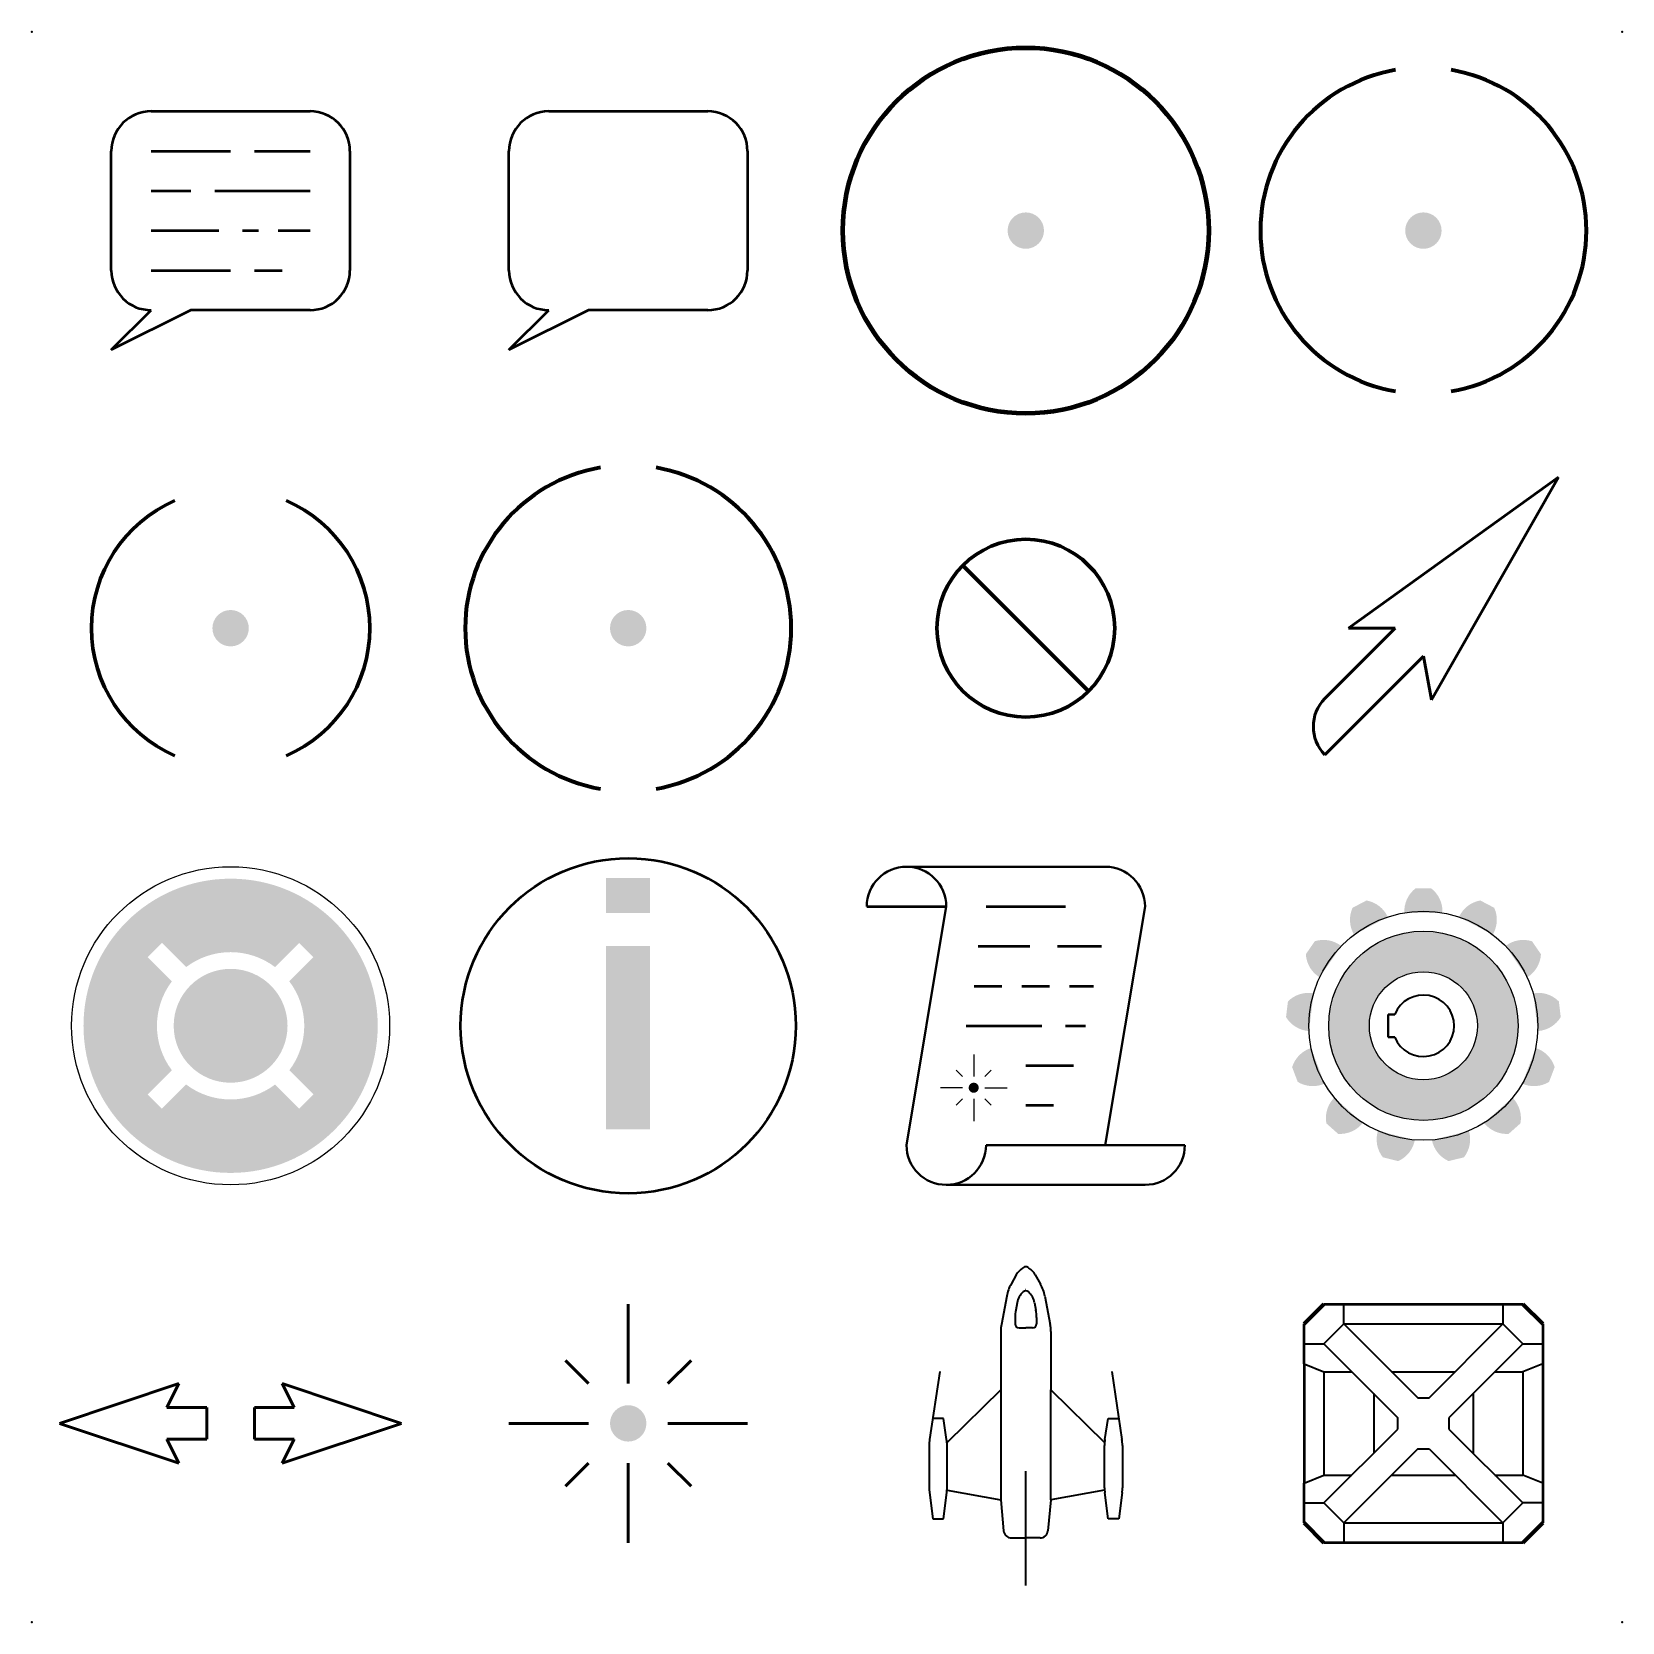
# Model space of a CAD drawing. Header units: millimetres. Extents: x 0 to 40, y 0 to 40.
import ezdxf

# ---------------------------------------------------------------- set-up
doc = ezdxf.new("R2010")
doc.units = ezdxf.units.MM
doc.layers.get('0').update_dxf_attribs({"lineweight": 25, "true_color": 0x000000})
doc.styles.add('textstyle0', font='')
doc.styles.get('textstyle0').set_extended_font_data('Standard')

msp = doc.modelspace()

# ---------------------------------------------------------------- hatches: boundary and pattern name
h = msp.add_hatch(color=256)
edge = h.paths.add_edge_path()
edge.add_arc((25, 35), 0.4577675943842988, 0, 360)
h = msp.add_hatch(color=256)
edge = h.paths.add_edge_path()
edge.add_arc((35, 35), 0.4577675943842988, 0, 360)
h = msp.add_hatch(color=256)
edge = h.paths.add_edge_path()
edge.add_arc((5, 25), 0.4577675943842988, 0, 360)
h = msp.add_hatch(color=256)
edge = h.paths.add_edge_path()
edge.add_arc((15, 25), 0.4577675943842988, 0, 360)
h = msp.add_hatch(color=256)
edge = h.paths.add_edge_path()
edge.add_line((7.083988940818761, 16.72673369382126), (6.726733693821259, 17.083988940818763))
edge.add_line((6.726733693821259, 17.083988940818763), (6.119071975427726, 16.476327222425226))
edge.add_arc((5, 15), 1.85252912362033, 52.83747976308421, 127.16252023691574)
edge.add_line((3.8809280245722735, 16.476327222425226), (3.27326630617874, 17.083988940818763))
edge.add_line((3.27326630617874, 17.083988940818763), (2.9160110591812387, 16.72673369382126))
edge.add_line((2.9160110591812387, 16.72673369382126), (3.523672777574772, 16.119071975427726))
edge.add_arc((5, 15), 1.85252912362033, 142.83747976308433, 217.16252023691573)
edge.add_line((3.523672777574772, 13.880928024572274), (2.9160110591812374, 13.273266306178739))
edge.add_line((2.9160110591812374, 13.273266306178739), (3.27326630617874, 12.916011059181239))
edge.add_line((3.27326630617874, 12.916011059181239), (3.880928024572274, 13.523672777574772))
edge.add_arc((5, 15), 1.85252912362033, 232.83747976308427, 307.1625202369157)
edge.add_line((6.119071975427728, 13.52367277757477), (6.726733693821259, 12.916011059181239))
edge.add_line((6.726733693821259, 12.916011059181239), (7.083988940818763, 13.273266306178739))
edge.add_line((7.083988940818763, 13.273266306178739), (6.476327222425229, 13.880928024572272))
edge.add_arc((5, 15), 1.85252912362033, 322.8374797630843, 37.162520236915654)
edge.add_line((6.476327222425228, 16.119071975427726), (7.083988940818761, 16.72673369382126))
edge = h.paths.add_edge_path()
edge.add_arc((5, 15), 1.4314997773429823, 0, 360)
edge = h.paths.add_edge_path()
edge.add_arc((5, 15), 3.7001164045562365, 0, 360)
h = msp.add_hatch(color=256)
edge = h.paths.add_edge_path()
edge.add_line((34.801851014821025, 18.456), (35.198148985178975, 18.456))
edge.add_arc((34.75050822432419, 17.88), 0.7294917756758108, 356.8492272094265, 52.1472882213634, ccw=False)
edge.add_line((35.47889726828451, 17.83990447135632), (34.52110273171549, 17.83990447135632))
edge.add_arc((35.24949177567581, 17.88), 0.7294917756758108, 127.8527117786366, 183.15077279057348, ccw=False)
h = msp.add_hatch(color=256)
edge = h.paths.add_edge_path()
edge.add_line((33.218464504512944, 17.968051599727865), (33.56936893032053, 18.152220449587116))
edge.add_arc((33.44068326839088, 17.43416874449035), 0.7294917756758108, 24.541534901734167, 79.83959591367102, ccw=False)
edge.add_line((34.10427305764139, 17.737165184042222), (33.25618811389863, 17.292055868841675))
edge.add_arc((33.88251126063701, 17.666057963272138), 0.7294917756758108, 155.5450194709443, 210.8430804828812, ccw=False)
h = msp.add_hatch(color=256)
edge = h.paths.add_edge_path()
edge.add_line((36.43063106967947, 18.152220449587116), (36.781535495487056, 17.968051599727865))
edge.add_arc((36.11748873936299, 17.666057963272138), 0.7294917756758108, 329.15691951711887, 24.454980529055717, ccw=False)
edge.add_line((36.74381188610137, 17.292055868841675), (35.89572694235861, 17.737165184042222))
edge.add_arc((36.559316731609115, 17.43416874449035), 0.7294917756758108, 100.16040408632898, 155.45846509826583, ccw=False)
at = {"lineweight": 20}
h = msp.add_hatch(color=256, dxfattribs=at)
edge = h.paths.add_edge_path()
edge.add_arc((35, 15), 2.380648463163657, 0, 360)
edge = h.paths.add_edge_path()
edge.add_arc((35, 15), 1.3587649655542595, 0, 360)
h = msp.add_hatch(color=256)
edge = h.paths.add_edge_path()
edge.add_line((32.04320630639079, 16.80015834685738), (32.26832921255225, 17.126305182548368))
edge.add_arc((32.48807898386548, 16.43069876453138), 0.7294917756758108, 52.2338425940419, 107.53190360597878, ccw=False)
edge.add_line((32.934849094812776, 17.007374339480403), (32.390759783976215, 16.219124889043005))
edge.add_arc((32.77153394858705, 16.841354176640078), 0.7294917756758108, 183.23732716325202, 238.53538817518887, ccw=False)
h = msp.add_hatch(color=256)
edge = h.paths.add_edge_path()
edge.add_line((37.73167078744775, 17.12630518254837), (37.95679369360921, 16.80015834685738))
edge.add_arc((37.22846605141295, 16.84135417664008), 0.7294917756758108, 301.4646118248112, 356.76267283674804, ccw=False)
edge.add_line((37.609240216023785, 16.21912488904301), (37.065150905187224, 17.007374339480403))
edge.add_arc((37.51192101613451, 16.430698764531382), 0.7294917756758108, 72.4680963940213, 127.76615740595815, ccw=False)
h = msp.add_hatch(color=256)
edge = h.paths.add_edge_path()
edge.add_line((31.54531391024769, 15.219870510981707), (31.593082351986567, 15.613279022943088))
edge.add_arc((32.110925532206636, 15.099472939407473), 0.7294917756758108, 79.92615028634964, 135.22421129828646, ccw=False)
edge.add_line((32.2385263165962, 15.817718225226887), (32.123076942791485, 14.866907089212187))
edge.add_arc((32.17107135298858, 15.594818338863188), 0.7294917756758108, 210.9296348555597, 266.2276958674966, ccw=False)
h = msp.add_hatch(color=256)
edge = h.paths.add_edge_path()
edge.add_line((38.40691764801343, 15.613279022943086), (38.454686089752315, 15.219870510981709))
edge.add_arc((37.82892864701142, 15.594818338863188), 0.7294917756758108, 273.7723041325035, 329.0703651444403, ccw=False)
edge.add_line((37.876923057208515, 14.866907089212189), (37.7614736834038, 15.81771822522689))
edge.add_arc((37.889074467793364, 15.099472939407477), 0.7294917756758108, 44.775788701713566, 100.07384971365047, ccw=False)
h = msp.add_hatch(color=256)
edge = h.paths.add_edge_path()
edge.add_line((31.838848463786196, 13.589212990767027), (31.698319266772227, 13.959758029994969))
edge.add_arc((32.395624223997565, 13.74545906264419), 0.7294917756758108, 107.61845797865732, 162.91651899059417, ccw=False)
edge.add_line((32.17482387988189, 14.440732720146793), (32.514462503331906, 13.545179271299407))
edge.add_arc((32.21868221813444, 14.212016787990803), 0.7294917756758108, 238.6219425478674, 293.9200035598043, ccw=False)
h = msp.add_hatch(color=256)
edge = h.paths.add_edge_path()
edge.add_line((38.30168073322777, 13.959758029994969), (38.16115153621381, 13.589212990767027))
edge.add_arc((37.78131778186556, 14.212016787990802), 0.7294917756758108, 246.07999644019574, 301.3780574521326, ccw=False)
edge.add_line((37.485537496668094, 13.545179271299407), (37.82517612011811, 14.440732720146793))
edge.add_arc((37.604375776002435, 13.74545906264419), 0.7294917756758108, 17.08348100940583, 72.38154202134268, ccw=False)
at = {"lineweight": 15}
h = msp.add_hatch(color=256, dxfattribs=at)
edge = h.paths.add_edge_path()
edge.add_arc((23.689512943793453, 13.442388406156832), 0.1278560205081908, 0, 360)
h = msp.add_hatch(color=256)
edge = h.paths.add_edge_path()
edge.add_line((32.856564738265476, 12.281749772541078), (32.55993144797416, 12.544543936100274))
edge.add_arc((33.27695401994015, 12.678845395771871), 0.7294917756758108, 135.31076567096494, 190.60882668290185, ccw=False)
edge.add_line((32.75833524522354, 13.191868608979705), (33.47525475038502, 12.556733349841544))
edge.add_arc((32.90345946859288, 13.009732694762588), 0.7294917756758108, 266.31425024017506, 321.6123112521119, ccw=False)
h = msp.add_hatch(color=256)
edge = h.paths.add_edge_path()
edge.add_line((37.44006855202584, 12.544543936100272), (37.14343526173453, 12.28174977254108))
edge.add_arc((37.09654053140712, 13.009732694762587), 0.7294917756758108, 218.38768874788806, 273.68574975982494, ccw=False)
edge.add_line((36.52474524961498, 12.556733349841545), (37.24166475477646, 13.191868608979705))
edge.add_arc((36.72304598005986, 12.678845395771871), 0.7294917756758108, 349.39117331709815, 44.68923432903506, ccw=False)
h = msp.add_hatch(color=256)
edge = h.paths.add_edge_path()
edge.add_line((34.365316200013, 11.597004922959554), (33.9805339284314, 11.691845234991575))
edge.add_arc((34.55301288495936, 12.143980275782832), 0.7294917756758108, 163.00307336327262, 218.30113437520953, ccw=False)
edge.add_line((33.85538499089562, 12.357225609149925), (34.785347758952696, 12.128010373379919))
edge.add_arc((34.06852888874431, 12.263394855843108), 0.7294917756758108, 294.0065579324828, 349.30461894441964, ccw=False)
h = msp.add_hatch(color=256)
edge = h.paths.add_edge_path()
edge.add_line((36.0194660715686, 11.691845234991579), (35.634683799987, 11.597004922959554))
edge.add_arc((35.93147111125569, 12.263394855843108), 0.7294917756758108, 190.69538105558038, 245.99344206751726, ccw=False)
edge.add_line((35.214652241047304, 12.128010373379919), (36.14461500910438, 12.357225609149928))
edge.add_arc((35.44698711504065, 12.143980275782832), 0.7294917756758108, 321.6988656247905, 16.99692663672738, ccw=False)
h = msp.add_hatch(color=256)
edge = h.paths.add_edge_path()
edge.add_arc((15, 5), 0.4577675943842988, 0, 360)

# ---------------------------------------------------------------- linework, layer by layer
at = {"lineweight": 35}
for p, q in [((3, 38), (7, 38)), ((13, 38), (17, 38)), ((2, 34), (2, 37)), ((3, 37), (5, 37)), ((5.6, 37), (7, 37)), ((8, 37), (8, 34)), ((12, 34), (12, 37)), ((18, 37), (18, 34)), ((2.9999999999999996, 36), (3.9999999999999996, 36)), ((4.6, 36), (6.999999999999999, 36)), ((2.9999999999999996, 35), (4.699999999999999, 35)), ((5.3, 35), (5.699999999999999, 35)), ((6.199999999999999, 35), (6.999999999999999, 35)), ((3, 34), (5, 34)), ((5.6, 34), (6.3, 34)), ((2, 32), (3, 33)), ((4, 33), (2, 32)), ((3, 33), (3, 33)), ((7, 33), (4, 33)), ((12, 32), (13, 33)), ((14, 33), (12, 32)), ((17, 33), (14, 33)), ((21, 18), (23, 18)), ((24, 18), (26, 18)), ((23.799999999999997, 17), (25.099999999999998, 17)), ((25.799999999999997, 17), (26.9, 17)), ((23.7, 15.999999999999998), (24.4, 15.999999999999998)), ((24.9, 15.999999999999998), (25.599999999999998, 15.999999999999998)), ((26.099999999999998, 15.999999999999998), (26.7, 15.999999999999998)), ((23.5, 15), (25.4, 14.999999999999998)), ((25.999999999999996, 14.999999999999998), (26.5, 15)), ((25, 14), (26.2, 13.999999999999998)), ((24.999999999999996, 12.999999999999998), (25.699999999999996, 12.999999999999998)), ((32.5, 8), (37.5, 8)), ((32, 6.4999999999999964), (32, 7.5)), ((38, 7.5), (38, 6.4999999999999964)), ((32, 6.499999999999995), (32, 3.5)), ((38, 6.4999999999999964), (37.99999999999999, 3.500000000000001)), ((32, 2.5), (32, 3.5)), ((38, 3.4999999999999982), (38, 2.5)), ((37.5, 2), (32.5, 2))]:
    msp.add_line(p, q, dxfattribs=at)
at = {"lineweight": 40}
for p, q in [((33.114381916835875, 24.999999999999996), (38.4, 28.799999999999997)), ((35.199999999999996, 23.2), (38.4, 28.799999999999997)), ((32.52512626584708, 23.23223304703363), (34.29289321881345, 24.999999999999996)), ((34.292893218813454, 25), (33.11438191683589, 25)), ((32.525126265847085, 21.818019484660535), (34.99999999999999, 24.292893218813447)), ((35, 24.292893218813454), (35.199999999999996, 23.2)), ((15, 8), (15, 6)), ((13.418861169915811, 6.581138830084189), (14, 6)), ((16, 6), (16.58113883008419, 6.581138830084189)), ((3.7, 5.999999999999999), (0.7, 5)), ((3.399999999999999, 5.3999999999999995), (3.7, 5.999999999999999)), ((6.600000000000001, 5.4), (6.300000000000001, 5.999999999999998)), ((6.300000000000001, 5.999999999999998), (9.3, 4.999999999999999)), ((4.3999999999999995, 5.3999999999999995), (3.399999999999999, 5.3999999999999995)), ((4.3999999999999995, 5.4), (4.3999999999999995, 5)), ((5.6000000000000005, 5.3999999999999995), (5.6000000000000005, 5)), ((5.6000000000000005, 5.3999999999999995), (6.600000000000001, 5.4)), ((3.7, 4.000000000000001), (0.7, 5)), ((4.3999999999999995, 4.600000000000001), (4.3999999999999995, 5)), ((5.6000000000000005, 4.600000000000001), (5.6000000000000005, 5)), ((6.3, 4.000000000000001), (9.3, 4.999999999999999)), ((14, 5), (12, 5)), ((16, 5), (18, 5)), ((4.3999999999999995, 4.600000000000001), (3.399999999999999, 4.6)), ((3.399999999999999, 4.6), (3.7, 4.000000000000001)), ((5.6000000000000005, 4.600000000000001), (6.6000000000000005, 4.6)), ((6.6000000000000005, 4.6), (6.3, 4.000000000000001)), ((14, 4), (13.418861169915811, 3.418861169915811)), ((15, 4), (15, 2)), ((16, 4), (16.58113883008419, 3.418861169915811))]:
    msp.add_line(p, q, dxfattribs=at)
at = {"lineweight": 50}
for p, q in [((23.41886116991581, 26.58113883008419), (26.581138830084186, 23.418861169915814)), ((32.5, 8), (32, 7.5)), ((37.5, 8), (38, 7.5)), ((32, 2.5), (32.5, 2)), ((37.5, 2), (38, 2.5))]:
    msp.add_line(p, q, dxfattribs=at)
at = {"lineweight": 30}
for p, q in [((27, 19), (22, 19)), ((23, 18), (22, 12)), ((28, 18), (27, 12)), ((34.28196809276477, 15.287999999999998), (34.11298404638238, 15.287999999999998)), ((34.11298404638238, 14.712000000000002), (34.11298404638238, 15.287999999999998)), ((34.28196809276477, 14.712000000000002), (34.11298404638238, 14.712000000000002)), ((29, 12), (24, 12)), ((23, 11), (28, 11))]:
    msp.add_line(p, q, dxfattribs=at)
at = {"lineweight": 15}
for p, q in [((23.689512943793453, 14.280298442231961), (23.689512943793453, 13.721691751515209)), ((23.24789557907491, 13.884005770875376), (23.410209598435078, 13.721691751515209)), ((23.968816289151828, 13.721691751515209), (24.131130308511995, 13.884005770875376)), ((23.410209598435078, 13.442388406156832), (22.851602907718327, 13.442388406156832)), ((23.968816289151828, 13.442388406156832), (24.52742297986858, 13.442388406156832)), ((23.410209598435078, 13.163085060798457), (23.24789557907491, 13.000771041438291)), ((23.689512943793453, 13.163085060798457), (23.689512943793453, 12.604478370081704)), ((23.968816289151828, 13.163085060798457), (24.131130308511995, 13.000771041438291))]:
    msp.add_line(p, q, dxfattribs=at)
for p, q in [((24.944529980377474, 8.923019986918318), (24.919695198102072, 8.906463465401384)), ((25.055470019622522, 8.923019986918321), (25.080304801897928, 8.906463465401384)), ((24.76125752765241, 8.735568938048738), (24.63089015155086, 8.503804713868202)), ((25.23874247234759, 8.735568938048742), (25.36910984844914, 8.503804713868202)), ((24.51959350174109, 8.197832009285829), (24.387127813065675, 7.491348336350283)), ((24.78118066798411, 8.032963562581942), (24.747127813065674, 7.851348336350273)), ((24.999999999999996, 8.36), (24.995266663338658, 8.356844442225773)), ((24.999999999999996, 8.36), (25.00473333666134, 8.356844442225771)), ((25.218819332015887, 8.03296356258193), (25.252872186934315, 7.8513483363503)), ((25.48040649825891, 8.19783200928583), (25.612872186934318, 7.491348336350294)), ((33, 7.5), (33, 8)), ((37, 8), (37, 7.5)), ((24.729999999999997, 7.667059801300093), (24.729999999999997, 7.499999999999997)), ((25.269999999999996, 7.667059801300113), (25.269999999999992, 7.4999999999999964)), ((24.369999999999997, 7.307059801300097), (24.369999999999997, 5.839999999999999)), ((24.83, 7.399999999999999), (25, 7.399999999999998)), ((25.169999999999987, 7.399999999999996), (25, 7.399999999999998)), ((25.63, 7.307059801300105), (25.629999999999985, 5.839999999999992)), ((33, 7.5), (32.5, 7)), ((33, 7.5), (37, 7.5)), ((33, 7.5), (34.85857864376269, 5.641421356237309)), ((35.14142135623731, 5.641421356237309), (37, 7.5)), ((37, 7.5), (37.5, 7)), ((32, 7), (32.5, 7)), ((32.5, 7), (34.35857864376269, 5.141421356237309)), ((37.5, 7), (35.64142135623731, 5.141421356237309)), ((37.5, 7), (38, 7)), ((31.999999999999996, 6.499999999999999), (32.5, 6.3)), ((38.00000000000001, 6.499999999999999), (37.5, 6.3)), ((22.83800854351629, 6.3067236234419575), (22.5810636471317, 4.593757647544683)), ((27.1619914564837, 6.306723623441932), (27.418936352868275, 4.5937576475446615)), ((32.5, 6.3), (32.5, 3.700000000000002)), ((32.49999999999999, 6.299999999999996), (33.199999999999996, 6.299999999999997)), ((34.199999999999996, 6.299999999999998), (35.800000000000004, 6.299999999999997)), ((36.800000000000004, 6.3), (37.5, 6.300000000000001)), ((37.5, 6.3), (37.5, 3.7000000000000015)), ((24.369999999999997, 5.839999999999999), (23.019999999999996, 4.52)), ((24.369999999999994, 5.839999999999999), (24.37, 3.0799999999999983)), ((25.629999999999985, 5.839999999999992), (26.979999999999976, 4.5199999999999765)), ((25.629999999999974, 3.079999999999993), (25.629999999999978, 5.839999999999997)), ((33.75, 5.750000000000001), (33.75, 4.250000000000002)), ((34.85857864376269, 5.641421356237309), (35.14142135623731, 5.641421356237309)), ((36.24999999999999, 5.749999999999993), (36.25, 4.25)), ((22.93, 5.119999999999999), (22.659999999999997, 5.119999999999999)), ((23.00893635286829, 4.593757647544706), (22.93, 5.119999999999999)), ((26.991063647131686, 4.5937576475447015), (27.069999999999975, 5.119999999999973)), ((27.069999999999975, 5.119999999999973), (27.339999999999982, 5.119999999999973)), ((32.5, 3), (34.35857864376269, 4.858578643762691)), ((34.35857864376269, 4.858578643762691), (34.35857864376269, 5.141421356237309)), ((35.64142135623731, 5.141421356237309), (35.64142135623731, 4.858578643762691)), ((35.64142135623731, 4.858578643762691), (37.5, 3)), ((22.569999999999997, 4.445417194614439), (22.569999999999997, 3.382257748298591)), ((23.019999999999996, 3.382257748298556), (23.019999999999996, 4.445417194614468)), ((26.97999999999997, 3.3822577482985534), (26.979999999999976, 4.445417194614463)), ((27.42999999999998, 4.445417194614417), (27.429999999999968, 3.382257748298512)), ((34.85857864376269, 4.358578643762691), (33, 2.5)), ((34.85857864376269, 4.358578643762691), (35.14142135623731, 4.358578643762691)), ((35.14142135623731, 4.358578643762691), (37, 2.5)), ((25, 0.9199999999999999), (25, 3.8)), ((32, 3.499999999999999), (32.5, 3.6999999999999997)), ((32.5, 3.6999999999999993), (33.199999999999996, 3.6999999999999993)), ((34.199999999999996, 3.699999999999999), (35.8, 3.699999999999998)), ((36.800000000000004, 3.6999999999999984), (37.5, 3.699999999999999)), ((38, 3.4999999999999982), (37.5, 3.6999999999999997)), ((22.577722123286325, 3.2582230137093826), (22.659999999999997, 2.5999999999999996)), ((22.93, 2.5999999999999996), (23.012277876713664, 3.258223013709353)), ((23.020000000000003, 3.32000000000001), (24.369999999999997, 3.079999999999999)), ((26.979999999999965, 3.319999999999986), (25.629999999999967, 3.079999999999992)), ((27.069999999999965, 2.5999999999999757), (26.987722123286296, 3.2582230137093435)), ((27.422277876713633, 3.258223013709303), (27.33999999999996, 2.5999999999999734)), ((24.369999999999997, 3.079999999999999), (24.443000138287992, 2.3013318582613884)), ((25.629999999999967, 3.079999999999992), (25.556999861711965, 2.301331858261382)), ((32, 3), (32.5, 3)), ((32.5, 3), (33, 2.5)), ((37.5, 3), (37, 2.5)), ((38, 3), (37.5, 3)), ((22.659999999999997, 2.5999999999999996), (22.93, 2.5999999999999996)), ((27.33999999999996, 2.5999999999999734), (27.069999999999965, 2.5999999999999757)), ((33, 2.5), (33, 2)), ((33, 2.5), (37, 2.5)), ((37, 2.5), (37, 2)), ((24.642126983499846, 2.1199999999999997), (25, 2.1199999999999997)), ((25.357873016500108, 2.1199999999999957), (24.999999999999957, 2.1199999999999997))]:
    msp.add_line(p, q)
at = {"lineweight": 60}
msp.add_circle((25, 35), 4.599999999999998, dxfattribs=at)
at = {"lineweight": 50}
msp.add_circle((25, 25), 2.23606797749979, dxfattribs=at)
at = {"linetype": 'Continuous', "lineweight": 35}
msp.add_circle((15, 15), 4.215083577902586, dxfattribs=at)
at = {"lineweight": 13}
msp.add_circle((5, 15), 4, dxfattribs=at)
at = {"lineweight": 20}
for radius in [2.8800000000000003, 2.380648463163657, 1.3587649655542595]:
    msp.add_circle((35, 15), radius, dxfattribs=at)
at = {"lineweight": 53}
for centre, start, end in [((35, 35), 99.83036477996394, 260.169635220036), ((35, 35), 279.83036477996393, 80.16963522003607), ((15, 25), 99.83036477996394, 260.169635220036), ((15, 25), 279.83036477996393, 80.16963522003607)]:
    msp.add_arc(centre, 4.1, start, end, dxfattribs=at)
at = {"lineweight": 35}
for centre, start, end in [((3, 37), 90, 180), ((7, 37), 0, 90), ((13, 37), 90, 180), ((17, 37), 0, 90), ((3, 34), 180, 270), ((7, 34), 270, 0), ((13, 34), 180, 270), ((17, 34), 270, 0)]:
    msp.add_arc(centre, 1, start, end, dxfattribs=at)
at = {"lineweight": 50}
for start, end in [(113.57817847820186, 246.4218215217981), (293.5781784782018, 66.42182152179817)]:
    msp.add_arc((5, 25), 3.5, start, end, dxfattribs=at)
at = {"lineweight": 40}
msp.add_arc((33.23223304703363, 22.52512626584708), 1, 135.00000000000017, 224.99999999999972, dxfattribs=at)
at = {"lineweight": 30}
for centre, start, end in [((22, 18), 0, 180), ((27, 18), 0, 90), ((23, 12), 180, 0), ((28, 12), 270, 0)]:
    msp.add_arc(centre, 1, start, end, dxfattribs=at)
at = {"lineweight": 25}
msp.add_arc((35, 15), 0.773636749261479, 201.85554249521965, 158.14445750478035, dxfattribs=at)
for centre, radius, start, end in [((25.19704529621469, 8.490438318232458), 0.5, 123.69006752597981, 150.6422464572089), ((24.999999999999996, 8.839814957484535), 0.1, 56.30993247401965, 123.69006752597981), ((24.802954703785307, 8.490438318232462), 0.5, 29.3577535427909, 56.30993247401965), ((25.50246568867541, 8.013543474235645), 1, 150.64224645720878, 169.38034472384493), ((24.497534311324586, 8.01354347423565), 1, 10.619655276154829, 29.35775354279084), ((25.272616761451275, 7.94081929505685), 0.5, 132.9642506455262, 169.380344723845), ((24.999999999999996, 8.233530930247214), 0.1, 47.03574935447487, 132.96425064552582), ((24.727383238548725, 7.940819295056845), 0.5, 10.619655276154242, 47.035749354474966), ((25.729999999999997, 7.667059801300093), 1, 169.3803447238452, 180), ((24.269999999999992, 7.667059801300127), 1, 360, 10.619655276154448), ((25.369999999999994, 7.307059801300097), 1, 169.38034472384484, 180), ((24.83, 7.499999999999997), 0.1, 180, 270), ((25.169999999999987, 7.499999999999997), 0.1, 270, 360), ((24.63, 7.307059801300114), 1, 360, 10.619655276154829), ((23.569999999999997, 4.445417194614439), 1, 171.46923439005195, 180), ((22.019999999999996, 4.445417194614468), 1, 0, 8.530765609947796), ((27.979999999999976, 4.445417194614457), 1, 171.4692343900518, 180), ((26.429999999999975, 4.445417194614426), 1, 360, 8.530765609947538), ((23.569999999999993, 3.382257748298591), 1, 180, 187.12501634890174), ((22.02, 3.382257748298556), 1, 352.8749836510985, 0), ((27.979999999999965, 3.382257748298547), 1, 180, 187.12501634890143), ((26.42999999999997, 3.3822577482985214), 1, 352.87498365109764, 360), ((24.642126983499846, 2.32), 0.2, 185.35582504285517, 270), ((25.35787301650011, 2.3199999999999954), 0.2, 269.999999999999, 354.64417495714423)]:
    msp.add_arc(centre, radius, start, end)
for p in [(0, 40), (40, 40), (0, 0), (40, 0)]:
    msp.add_point(p)

# ---------------------------------------------------------------- texts
at = {"insert": (14.999999999999998, 15.399999999999997), "char_height": 2.5, "attachment_point": 5, "style": 'textstyle0'}
msp.add_mtext('\\fAgency FB|b1|i0|c0|p0;\\H6;i', dxfattribs=at)

doc.saveas('drawing.dxf')
